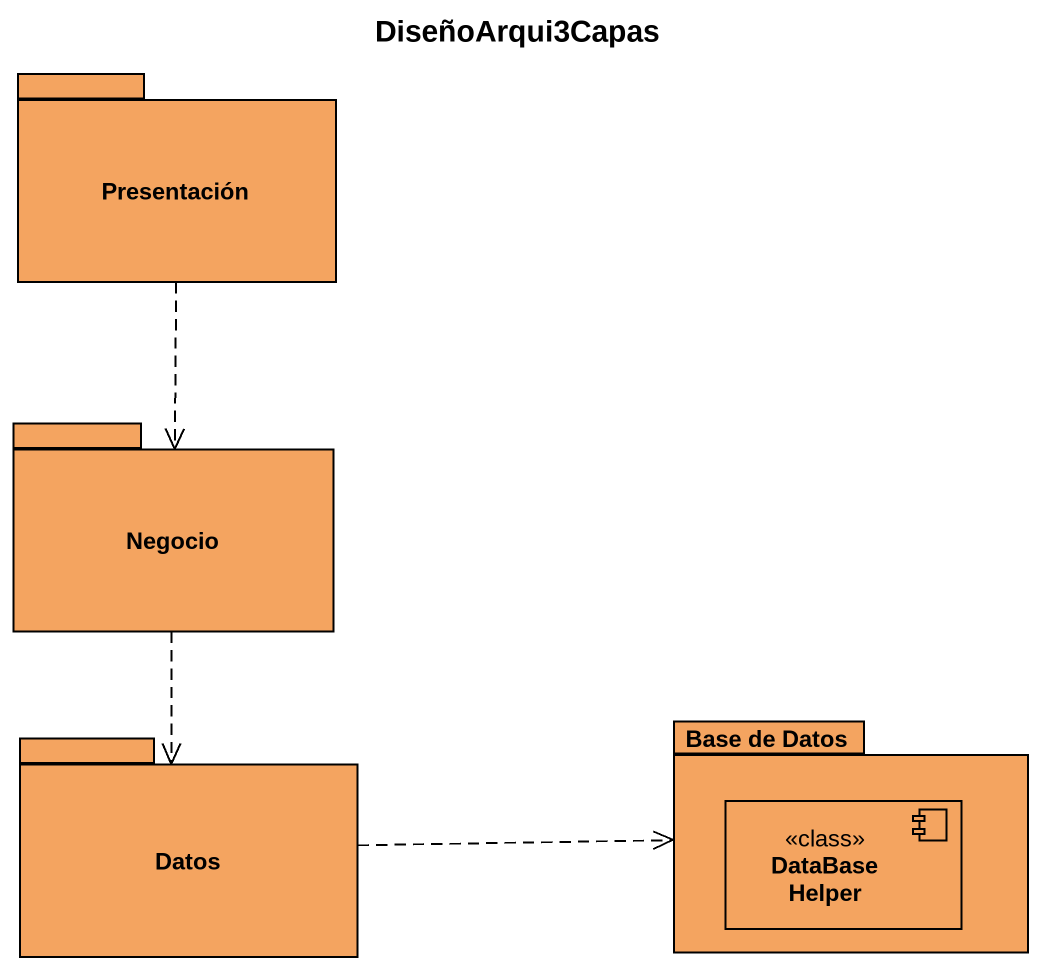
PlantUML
@startuml
title DiseñoArqui3Capas
package Presentación #F4A460 {
}
package Negocio #F4A460 {
}
package Datos #F4A460 {
}
package "Base de Datos" as Base_de_Datos #F4A460 {
  component "DataBase Helper" as DataBase_Helper <<class>> #F4A460
}
Presentación ..> Negocio
Negocio ..> Datos
Datos .right.> Base_de_Datos
@enduml
